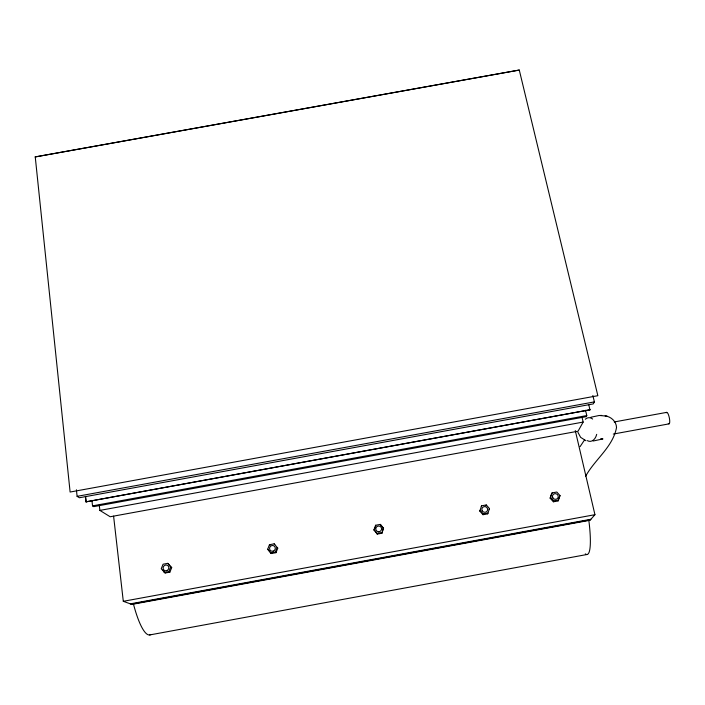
<?xml version="1.0" encoding="UTF-8"?>
<svg xmlns="http://www.w3.org/2000/svg" width="705" height="705" viewBox="0 0 705 705"><rect width="100%" height="100%" fill="white"/><g stroke="black" fill="none" stroke-linecap="round" stroke-linejoin="round"><path stroke-width="1.06" d="M519.277 70.051L35.25 156.915L519.277 70.051L597.849 395.699L70.112 492.037L35.25 156.915M479.814 511.099L480.043 510.297L483.233 513.919L482.996 514.703L487.693 513.839L489.464 508.569L486.274 504.956L481.568 505.82L479.814 511.099L482.996 514.703M481.33 506.631L481.568 505.82M486.018 505.776L486.274 504.956M558.069 500.929L560.052 495.624L556.791 492.028L552.094 492.892L551.574 493.756L550.138 498.197L553.381 501.793L558.069 500.929L559.215 497.369M550.138 498.197L552.094 492.892M487.693 513.839L487.948 513.055L483.233 513.919M489.2 509.371L489.464 508.569M381.951 533.236L383.414 528.019L380.321 524.388L375.606 525.251L373.976 529.755L377.245 534.099L381.951 533.236L383.414 528.019M374.17 530.468L375.474 526.882M270.685 552.905L275.417 552.041L277.153 547.503L277.744 548.155L276.007 552.667L271.302 553.54L267.706 549.239L269.442 544.718L274.166 543.846L274.765 544.507M164.106 572.46L168.847 571.588L170.698 567.032L167.808 563.348L163.084 564.22L161.225 568.768L165.146 573.006L169.87 572.143L171.712 567.604L167.808 563.348M581.889 416.717L583.15 422.075L578.065 431.204L110.174 516.756L99.872 510.402L99.273 504.939M585.511 410.222L586.78 415.571L586.163 416.673L93.783 506.639L92.531 505.873L91.932 500.391M86.01 501.845L589.997 409.781L86.01 501.845L85.42 496.373M592.852 395.47L594.394 401.894L593.275 403.903L79.374 497.748L77.101 496.346L76.413 489.79M553.381 501.793L553.901 500.955L558.607 500.092M559.506 496.479L560.052 495.624M580.065 446.67L584.63 439.77M585.511 476.492C594.571 459.607 612.989 447.04 616.523 427.503C616.346 421.405 610.979 416.602 605.119 415.888L607.472 416.382M575.289 430.596L594.941 514.694L590.023 520.264L131.888 604.414L123.296 601.303L113.593 516.13M590.905 417.237L599.179 415.474L605.895 416.047M593.169 441.022L602.951 438.924L600.713 438.739M373.976 529.755L377.06 533.394L381.784 532.531M123.296 601.303L594.941 514.694M130.346 603.85L590.905 519.268M131.209 604.159L590.411 519.823M149.654 634.949L587.239 554.456M77.101 496.346L594.394 401.894M92.531 505.873L586.78 415.571M99.872 510.402L583.15 422.075M614.214 421.96L666.692 412.372M613.306 434.06L669.045 423.864M600.325 415.448L601.682 415.421M585.934 440.704L580.638 437.364L577.906 432.288M168.847 571.588L169.87 572.143M170.698 567.032L171.712 567.604M267.706 549.239L271.302 553.54M275.417 552.041L276.007 552.667M269.442 544.718L270.059 545.37M550.64 497.351L553.901 500.955M383.573 528.75L380.321 524.388M274.166 543.846L277.744 548.155M162.846 570.063L165.146 573.006M377.06 533.394L377.245 534.099M375.606 525.251L375.8 525.983M588.728 404.441L589.926 409.913M85.569 496.461L86.151 501.934M666.278 412.804A5.869 1.489 78.5 0 1 669.398 418.109A5.869 1.489 78.5 0 1 668.305 423.423M596.694 434.359A11.862 7.64 86.1 0 1 587.309 440.634M585.317 419.237A11.862 7.64 86.1 0 1 592.641 419.026M150.799 634.544A58.903 12.761 81.4 0 1 133.377 603.736M588.807 520.096A58.656 9.429 78.4 0 1 585.3 553.866M552.782 497.712A2.926 2.811 32.3 0 0 557.787 498.1A2.926 2.811 32.3 0 0 555.47 493.659A2.926 2.811 32.3 0 0 552.782 497.712M482.176 510.667A2.899 2.838 30.4 0 0 487.164 511.054A2.899 2.838 30.4 0 0 484.925 506.595A2.899 2.838 30.4 0 0 482.176 510.667M378.726 531.755A2.882 2.864 -32.9 0 0 381.167 527.41A2.882 2.864 -32.9 0 0 376.188 527.49A2.882 2.864 -32.9 0 0 378.726 531.755M273.196 551.134A2.917 2.829 -50.3 0 0 274.439 546.26A2.917 2.829 -50.3 0 0 269.654 547.741A2.917 2.829 -50.3 0 0 273.196 551.134M166.856 570.601A2.961 2.802 -51.6 0 0 167.878 565.639A2.961 2.802 -51.6 0 0 163.163 567.463A2.961 2.802 -51.6 0 0 166.856 570.601"/></g></svg>
